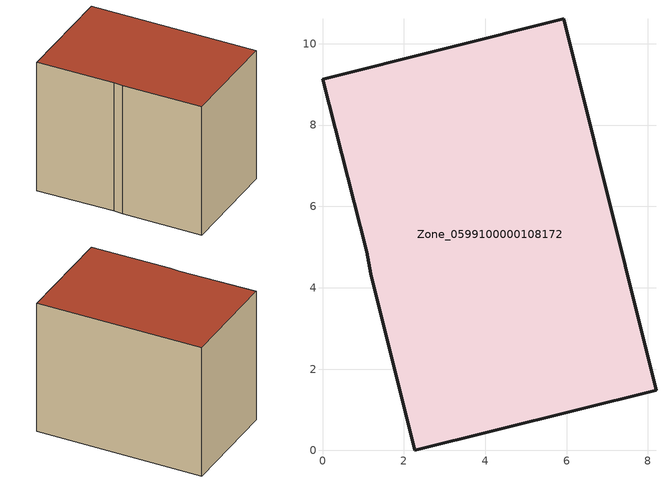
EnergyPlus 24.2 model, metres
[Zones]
Zone_0599100000108172
 floor ground (C_G): 2.27,0 1.19,4.35 1.09,4.89 0,9.13 5.93,10.62 8.2,1.48 z0
 wall outside (C_F): 5.93,10.62 0,9.13 1.09,4.89 1.19,4.35 2.27,0 8.2,1.48 5.93,10.62 z0:7.64
 roof outside (C_R): 1.19,4.35 2.27,0 8.2,1.48 5.93,10.62 0,9.13 1.09,4.89 z7.64
[BUILDING]
Pand.0599100000108172: North Axis=0; Terrain=City; Loads Convergence Tolerance Value=0.04; Temperature Convergence Tolerance Value=0.4; Solar Distribution=FullExterior; Maximum Number of Warmup Days=25; Minimum Number of Warmup Days=1
[Site:Location]
Rotterdam.The.Hague.AP_ZH_NLD Design_Conditions: Latitude=51.96; Longitude=4.45; Time Zone=1; Elevation=-4.5
[SITE:GROUNDTEMPERATURE:BUILDINGSURFACE]
18, 18, 18, 18, 18, 18, 18, 18, 18, 18, 18, 18
[MATERIAL] Thermal Absorptance=0.9; Solar Absorptance=0.7; Visible Absorptance=0.7
Name | Roughness | Thickness | Conductivity | Density | Specific Heat
G.TC.1965-1974 | MediumSmooth | 0.15 | 0.882353 | 540 | 1210
F.TC.1965-1974 | Rough | 0.3 | 0.697674 | 1920 | 840
R.TC.1965-1974 | MediumRough | 0.2 | 0.232558 | 1500 | 1000
[CONSTRUCTION]
C_G: G.TC.1965-1974
C_F: F.TC.1965-1974
C_R: R.TC.1965-1974
[ZONE]
Zone_0599100000108172: Type=1; Multiplier=1; Ceiling Height=Autocalculate; Volume=Autocalculate; Floor Area=autocalculate; Part of Total Floor Area=Yes
[ZONEINFILTRATION:DESIGNFLOWRATE]
Infil_Zone_0599100000108172: Zone or ZoneList or Space or SpaceList=Zone_0599100000108172; Schedule=AlwaysOn; Design Flow Rate Calculation Method=Flow/Area; Flow Rate per Floor Area=0.003; Constant Term Coefficient=1; Temperature Term Coefficient=0; Velocity Term Coefficient=0; Velocity Squared Term Coefficient=0
[HVACTEMPLATE:ZONE:IDEALLOADSAIRSYSTEM]
Zone_0599100000108172: Maximum Heating Supply Air Temperature=50; Minimum Cooling Supply Air Temperature=13; Maximum Heating Supply Air Humidity Ratio=0.0156; Minimum Cooling Supply Air Humidity Ratio=0.0077; Heating Limit=NoLimit; Cooling Limit=NoLimit; Dehumidification Control Type=ConstantSensibleHeatRatio; Cooling Sensible Heat Ratio=0.7; Dehumidification Setpoint=60; Humidification Control Type=None; Humidification Setpoint=30; Outdoor Air Method=None; Outdoor Air Flow Rate per Person=0.00944; Outdoor Air Flow Rate per Zone Floor Area=0; Outdoor Air Flow Rate per Zone=0; Demand Controlled Ventilation Type=None; Outdoor Air Economizer Type=NoEconomizer; Heat Recovery Type=None; Sensible Heat Recovery Effectiveness=0.7; Latent Heat Recovery Effectiveness=0.65
[ZONECONTROL:THERMOSTAT]
ThermostatControl_Zone_0599100000108172: Zone or ZoneList=Zone_0599100000108172; Control Type Schedule=DualSetpointControlType; Control 1=Thermostat_Zone_0599100000108172; Temperature Difference Between Cutout And Setpoint=0
[THERMOSTATSETPOINT:DUALSETPOINT]
Thermostat_Zone_0599100000108172: Heating Setpoint Temperature Schedule=HeatingSetpoint_Zone_0599100000108172; Cooling Setpoint Temperature Schedule=CoolingSetpoint_Zone_0599100000108172
[SCHEDULE:COMPACT]
HeatingSetpoint_Zone_0599100000108172: Through: 12/31, For: AllDays, Until: 24:00, 21
CoolingSetpoint_Zone_0599100000108172: Through: 12/31, For: AllDays, Until: 24:00, 24
DualSetpointControlType: Through: 12/31, For: AllDays, Until: 24:00, 4
AlwaysOn: Through: 12/31, For: AllDays, Until: 24:00, 1
